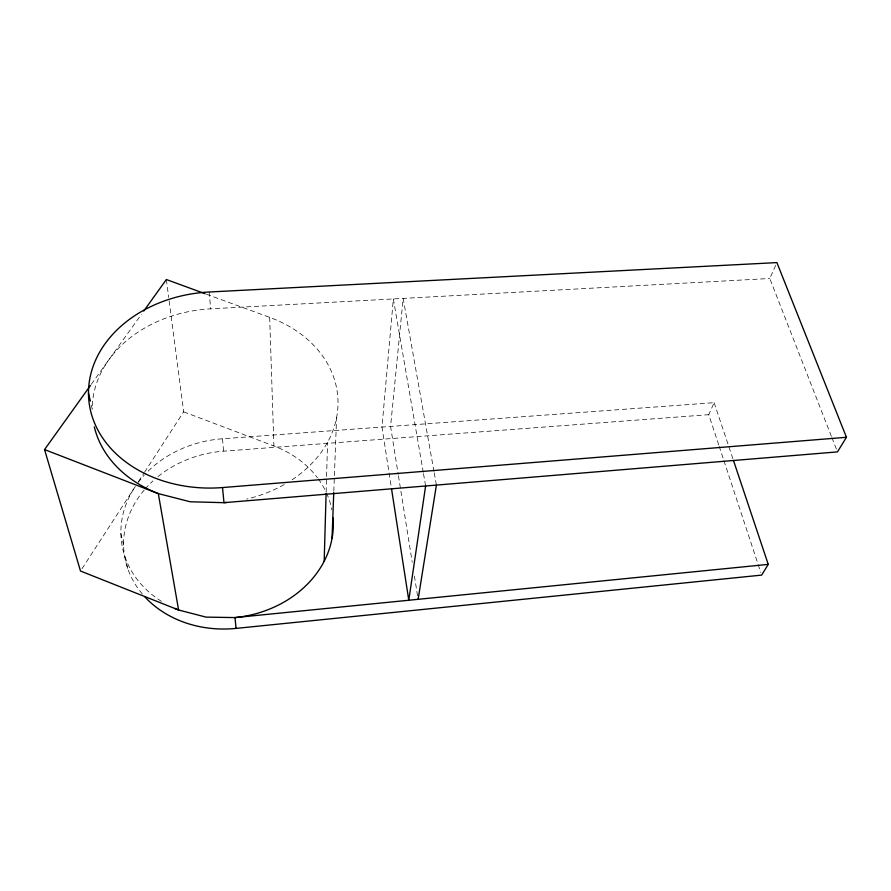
<?xml version="1.0" encoding="UTF-8"?>
<svg xmlns="http://www.w3.org/2000/svg" width="891" height="891" viewBox="0 0 891 891"><rect width="100%" height="100%" fill="white"/><g stroke="black" fill="none" stroke-linecap="round" stroke-linejoin="round"><path stroke-width="0.67" stroke-dasharray="4.46 3.34" d="M326.139 492.088L327.554 442.304M333.813 491.231L336.586 417.667M718.725 444.921L708.757 414.671L714.125 402.676L222.483 438.762A106.474 89.601 -7.2 0 0 145.055 474.279M831.403 436.367L769.779 278.504L775.805 265.05M82.005 568.703L135.465 486.208M138.473 481.563L143.752 473.433M144.498 472.275L183.646 411.854L168.867 298.819M91.328 384.266L141.346 314.434M157.985 476.585A104.915 88.788 -7.7 0 1 223.608 451.169L708.757 414.671M91.294 405.127L92.23 409.192A123.003 97.164 -3.9 0 1 210.688 308.843L769.779 278.504M206.389 294.186L269.672 317.363A123.003 97.164 -3.9 0 1 291.29 480.282M183.646 411.854L273.893 445.979A106.474 89.601 -7.2 0 1 317.452 477.788M831.916 437.659L836.46 449.309M714.125 402.676L733.048 459.21M719.16 446.235L723.492 459.388M723.926 460.703L757.74 563.268M758.174 564.582L760.78 572.479M125.03 556.931L127.703 568.447M120.886 533.419L123.593 545.158M433.984 471.462L403.166 298.396L390.57 426.433L398.221 474.457M434.229 472.831L436.412 485.094M423.27 472.33L393.354 298.93L381.983 427.056L391.127 486.163M423.503 473.7L425.62 485.985M398.444 475.827L412.221 562.266M414.404 575.987L417.901 597.95M166.35 279.529L168.689 297.449M209.162 292.003L210.688 308.843M222.483 438.762L223.608 451.169M269.672 317.363L273.893 445.979M284.218 484.559A123.003 97.164 -3.9 0 1 246.651 499.094M161.449 601.336A106.474 89.601 -7.2 0 1 134.463 487.767M138.194 482.421A106.474 89.601 -7.2 0 1 144.142 475.259M318.276 478.901A106.474 89.601 -7.2 0 1 325.972 491.877M326.54 493.102A106.474 89.601 -7.2 0 1 331.909 509.864M142.36 594.03A104.915 88.788 -7.7 0 1 144.253 489.972M145.166 488.914A104.915 88.788 -7.7 0 1 152.951 480.928"/><path stroke-width="1.34" d="M324.179 561.23L326.106 493.469M332.031 538.42L333.757 492.612M425.62 485.985L408.791 600.244L391.55 488.914M418.124 599.32L436.412 485.094M733.493 460.524L768.242 564.382L761.649 575.107L236.048 628.4A104.915 88.788 -7.7 0 1 145.01 597.026M846.45 437.292L222.527 487.555A125.174 98.021 -3.6 0 1 88.654 398.188A125.174 98.021 -3.6 0 1 209.162 292.003L776.896 262.6L846.45 437.292L837.462 451.893L223.975 502.68L190.217 501.778L158.308 493.603L44.55 449.587L90.526 385.391M143.763 311.059L166.35 279.529L205.097 293.718M768.242 564.382L235.012 617.586L206.033 617.118L178.601 610.001L80.502 571.031L44.55 449.587M88.476 392.931L90.359 401.061M222.527 487.555L223.975 502.68A123.003 97.164 -3.9 0 0 226.648 502.435M236.048 628.4L235.012 617.586A106.474 89.601 -7.2 0 0 333.045 517.883M94.312 426.856A123.003 97.164 -3.9 0 0 158.308 493.603L178.601 610.001A106.474 89.601 -7.2 0 1 174.781 608.397"/></g></svg>
